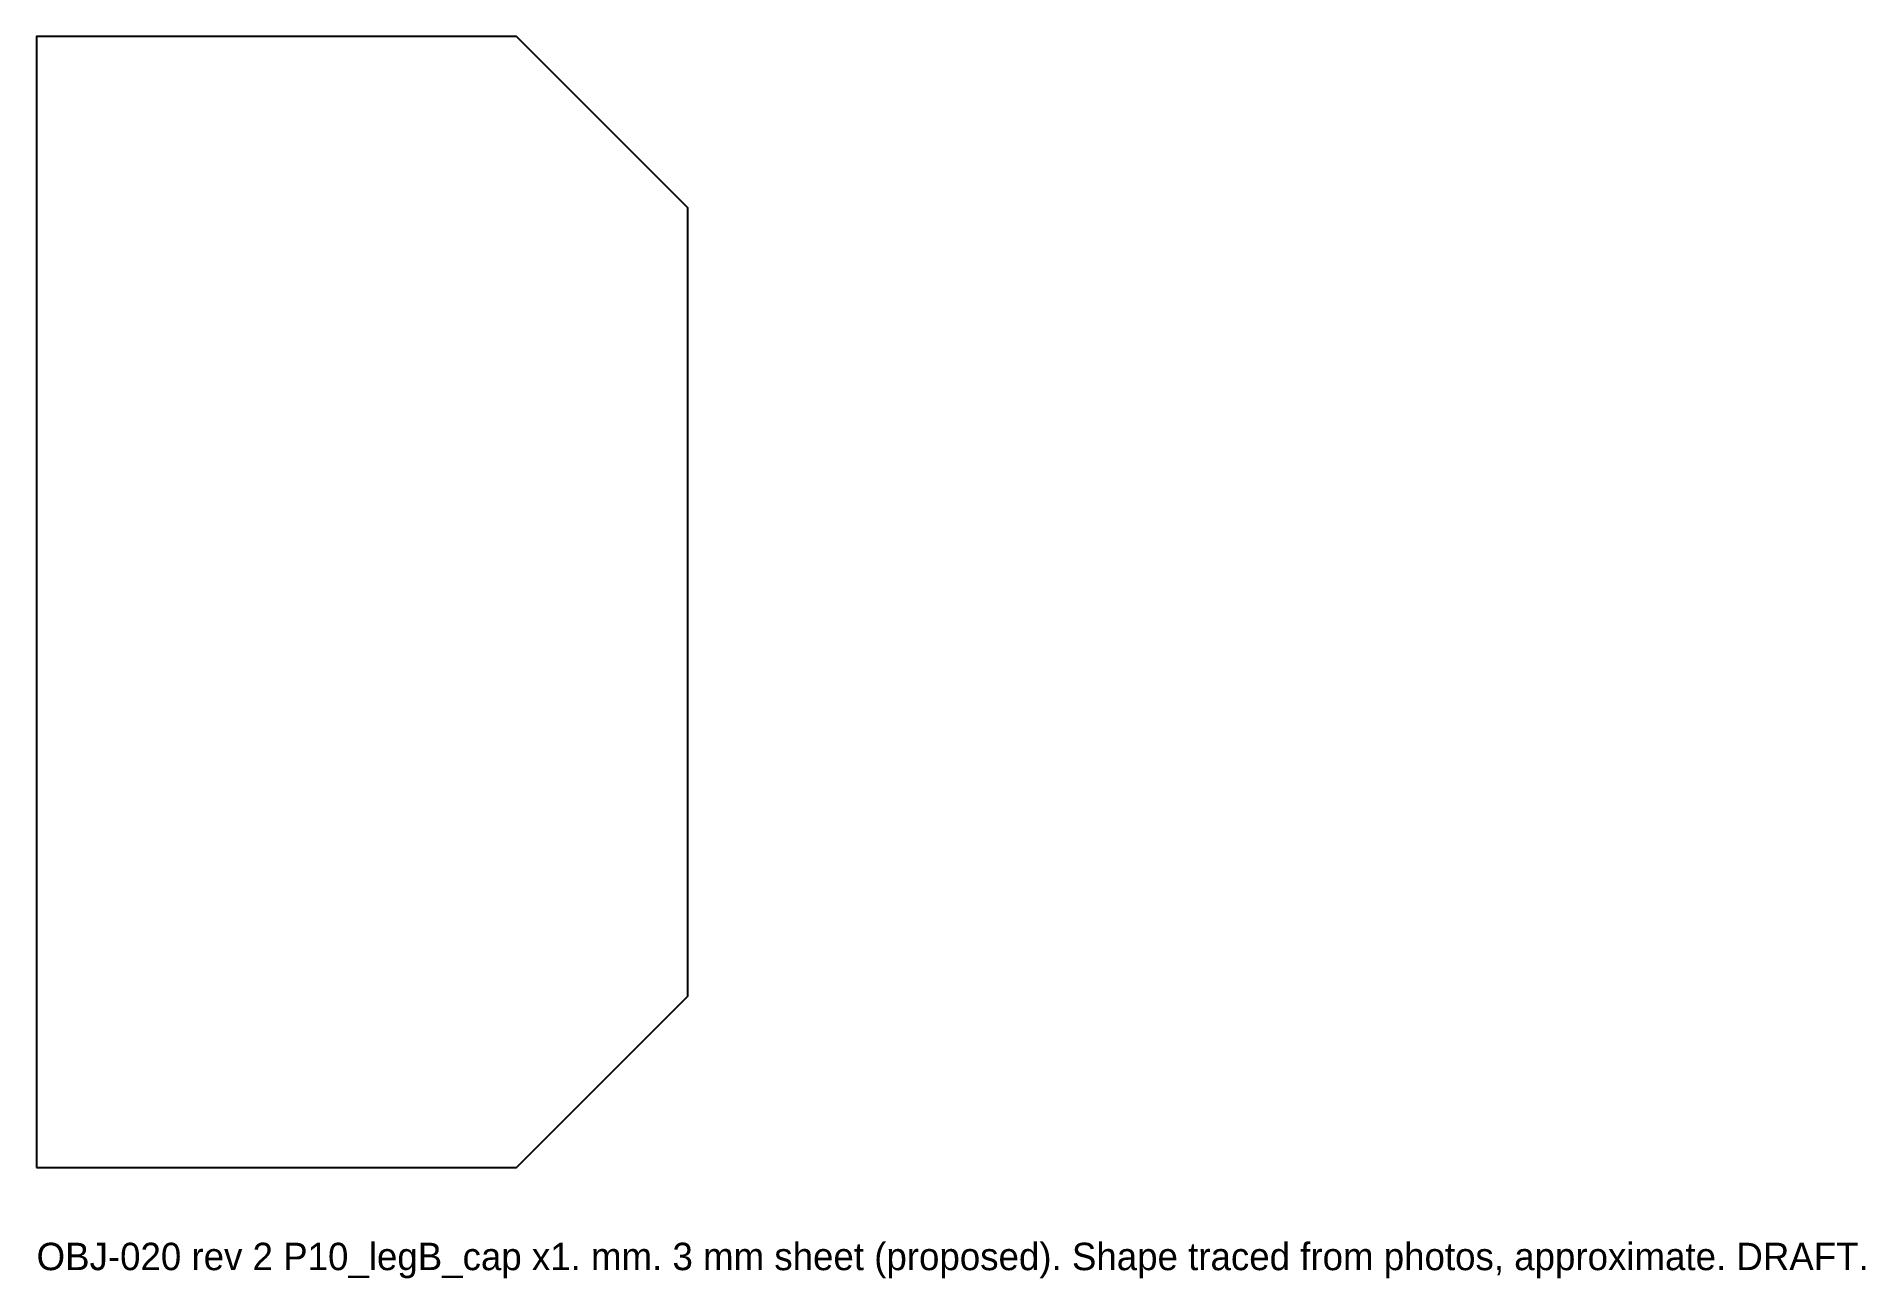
# Model space of a CAD drawing. Header units: millimetres. Extents: x 0 to 534, y -32 to 330.
import ezdxf

# ---------------------------------------------------------------- set-up
doc = ezdxf.new("R2010")
doc.units = ezdxf.units.MM
doc.layers.add('CUT', color=7, linetype='Continuous')
doc.layers.add('NOTE', color=8, linetype='Continuous')

msp = doc.modelspace()

# ---------------------------------------------------------------- linework, layer by layer
at = {"layer": 'CUT'}
msp.add_lwpolyline([(0, 0), (140, 0), (190, 50), (190, 280), (140, 330), (0, 330)], close=True, dxfattribs=at)

# ---------------------------------------------------------------- texts
at = {"layer": 'NOTE'}
msp.add_text('OBJ-020 rev 2 P10_legB_cap x1. mm. 3 mm sheet (proposed). Shape traced from photos, approximate. DRAFT.', height=8, dxfattribs=at).set_placement((0, -30))

doc.saveas('drawing.dxf')
